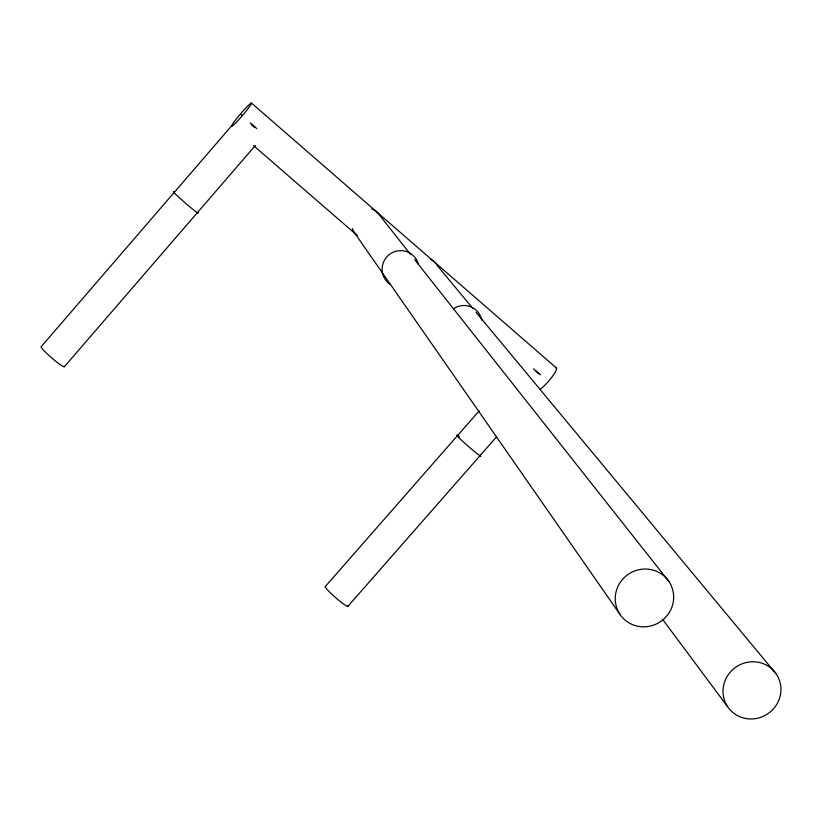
<?xml version="1.0" encoding="UTF-8"?>
<svg xmlns="http://www.w3.org/2000/svg" width="822" height="822" viewBox="0 0 822 822"><rect width="100%" height="100%" fill="white"/><g stroke="black" fill="none" stroke-linecap="round" stroke-linejoin="round"><path stroke-width="1.23" d="M535.831 370.732L538.77 373.28L538.41 373.712L533.601 368.77M251.748 124.256L251.378 124.697L254.43 127.348L254.799 126.907L250.258 122.951M231.485 126.002L41.223 346.648A15.361 1.593 40.7 0 0 52.331 358.454A15.361 1.593 40.7 0 0 64.383 366.345M64.291 366.807L255.313 145.566M325.224 586.62L479.113 410.959M347.953 606.266L496.365 437.047M538.77 373.28L540.578 374.811M254.799 126.907L256.752 128.581M251.532 103.12L556.535 368.112M253.628 145.7L357.251 235.482M242.274 115.686L241.329 114.577M436.698 264.89L472.712 308.281M475.979 312.226L776.328 674.091A29.304 28.267 -34.5 0 1 753.353 718.88A29.304 28.267 -34.5 0 1 726.196 678.15A29.304 28.267 -34.5 0 1 776.328 674.091M379.743 215.405L410.723 254.635M414.699 259.67L668.944 581.534A29.479 28.636 -34.1 0 1 646 626.754A29.479 28.636 -34.1 0 1 618.401 585.541A29.479 28.636 -34.1 0 1 668.944 581.534M662.532 619.285L727.634 706.725M354.292 232.492L619.994 614.414M390.429 284.546A18.516 18.341 -42.8 0 1 389.7 254.265A18.516 18.341 -42.8 0 1 418.316 263.996M453.59 308.702A18.454 18.197 -40.8 0 1 481.743 320.066M480.13 455.111A16.132 0.843 41.2 0 1 475.034 452.028A16.132 0.843 41.2 0 1 459.601 438.342A16.132 0.843 41.2 0 1 459.406 436.739M197.968 212.528A16.461 0.863 40.9 0 1 185.71 203.363A16.461 0.863 40.9 0 1 173.956 191.762M430.43 259.207A15.269 15.104 -43.7 0 1 435.763 263.533M356.727 235.061A15.32 15.207 -47.4 0 1 352.319 228.537M371.657 208.994A15.32 15.207 -47.4 0 1 379.445 214.912M347.624 605.444A15.053 1.541 41.2 0 1 336.352 598.282A15.053 1.541 41.2 0 1 325.687 586.487M555.816 367.855A15.166 2.743 -49 0 1 552.754 375.952A15.166 2.743 -49 0 1 540.362 389.227M231.629 125.581L231.763 126.413A15.433 1.243 -49.4 0 0 247.443 109.408A15.433 1.243 -49.4 0 0 247.021 106.778A15.433 1.243 -49.4 0 0 231.629 125.581"/></g></svg>
